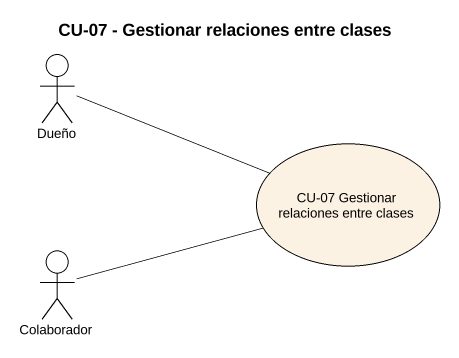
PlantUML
@startuml
title CU-07 - Gestionar relaciones entre clases
actor Dueño
usecase "CU-07 Gestionar relaciones entre clases" as CU_07_Gestionar_relaciones
actor Colaborador
Dueño -right- CU_07_Gestionar_relaciones
Colaborador -right- CU_07_Gestionar_relaciones
@enduml
